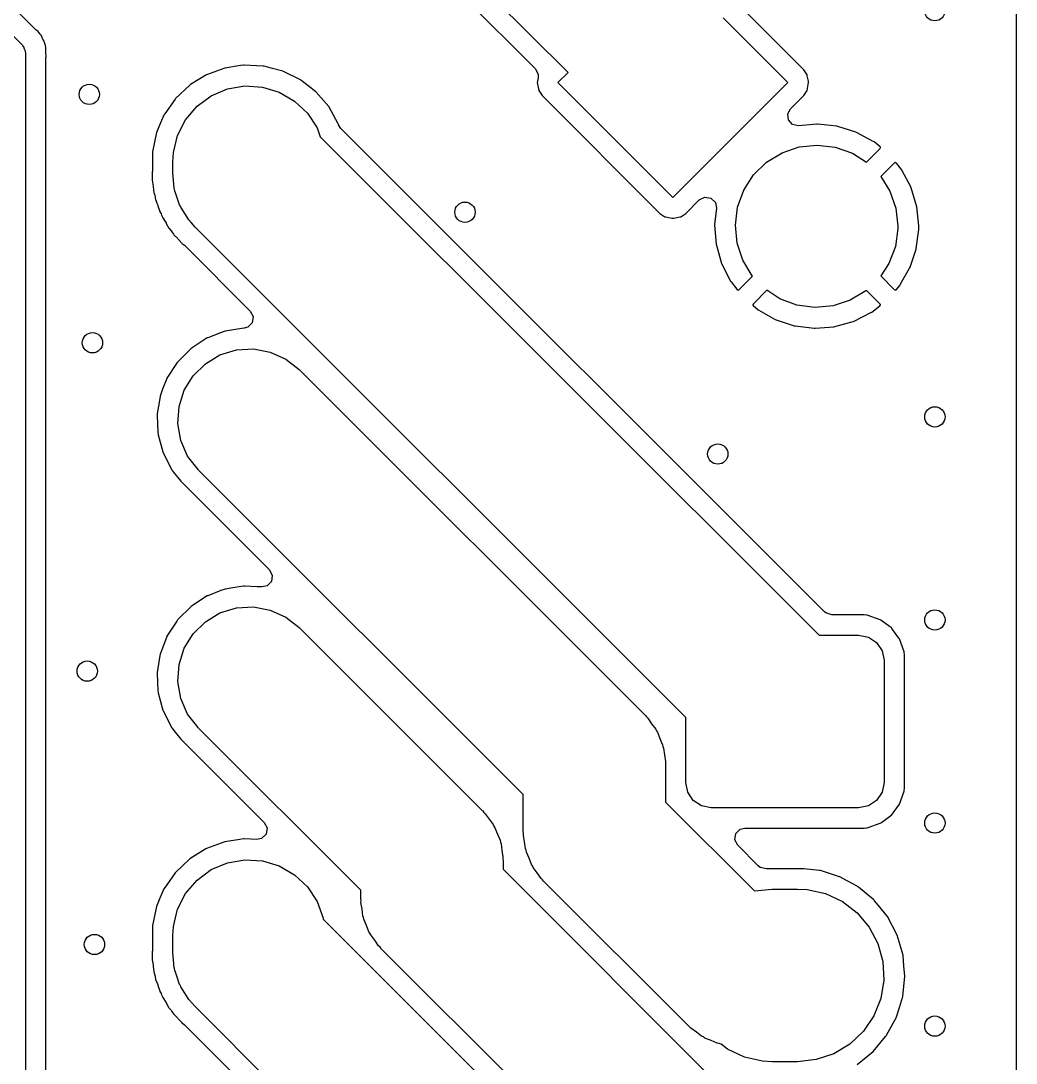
# Model space of a CAD drawing. Extents: x 100.2 to 143.8, y -109.8 to -50.2.
# Drawn here: x 134.01 to 143.8, y -86.36 to -76.1 of the extents above; entities that cross this region are included whole.
import ezdxf

# ---------------------------------------------------------------- set-up
doc = ezdxf.new("R2010")
doc.units = 0
doc.layers.add('BLACK', color=7, linetype='CONTINUOUS')

msp = doc.modelspace()

# ---------------------------------------------------------------- linework, layer by layer
at = {"layer": 'BLACK', "linetype": 'CONTINUOUS'}
for p, q in [((143.8, -56.7219), (143.8, -102.402)), ((139.39, -76.6103), (135.939, -73.16)), ((137.262, -74.7665), (139.069, -76.5731)), ((133.305, -75.625), (134.021, -76.3408)), ((134.144, -76.1797), (133.583, -75.6188)), ((141.71, -76.5808), (141.099, -75.9704)), ((140.917, -76.0717), (141.554, -76.7086)), ((134.154, -76.1885), (134.144, -76.1797)), ((134.177, -76.2062), (134.154, -76.1885)), ((134.182, -76.2139), (134.177, -76.2062)), ((134.182, -76.2141), (134.182, -76.2139)), ((134.196, -76.2322), (134.182, -76.2141)), ((134.201, -76.2366), (134.196, -76.2322)), ((134.205, -76.2414), (134.201, -76.2366)), ((134.214, -76.2636), (134.205, -76.2414)), ((134.215, -76.2659), (134.214, -76.2636)), ((134.222, -76.2788), (134.215, -76.2659)), ((134.021, -76.3408), (134.025, -76.348)), ((134.025, -76.348), (134.031, -76.3527)), ((134.031, -76.3527), (134.039, -76.375)), ((134.236, -76.3014), (134.222, -76.2788)), ((134.238, -76.3128), (134.236, -76.3014)), ((134.244, -76.3337), (134.238, -76.3128)), ((134.245, -76.3359), (134.244, -76.3337)), ((134.249, -76.3443), (134.245, -76.3359)), ((134.245, -76.3359), (134.245, -76.3359)), ((134.25, -76.3668), (134.249, -76.3443)), ((134.25, -76.3739), (134.25, -76.3668)), ((134.039, -76.375), (134.049, -76.3959)), ((134.049, -76.3959), (134.048, -76.4038)), ((134.048, -76.4038), (134.05, -76.4115)), ((134.05, -76.4115), (134.05, -89.7047)), ((134.25, -76.3791), (134.25, -76.3739)), ((134.251, -76.3836), (134.25, -76.3791)), ((134.251, -76.403), (134.251, -76.3836)), ((134.251, -76.4067), (134.251, -76.403)), ((134.253, -76.4562), (134.251, -76.4067)), ((134.251, -76.4609), (134.253, -76.4562)), ((134.251, -76.465), (134.251, -76.4609)), ((134.251, -88.0505), (134.251, -76.465)), ((136.012, -76.5646), (135.831, -76.6313)), ((136.166, -76.5413), (136.012, -76.5646)), ((136.198, -76.5365), (136.166, -76.5413)), ((136.203, -76.5357), (136.198, -76.5365)), ((136.198, -76.5365), (136.198, -76.5365)), ((136.323, -76.542), (136.203, -76.5357)), ((136.391, -76.5456), (136.323, -76.542)), ((136.396, -76.5458), (136.391, -76.5456)), ((136.391, -76.5456), (136.391, -76.5456)), ((136.401, -76.5471), (136.396, -76.5458)), ((136.468, -76.5646), (136.401, -76.5471)), ((136.401, -76.5471), (136.401, -76.5471)), ((136.583, -76.5945), (136.468, -76.5646)), ((139.069, -76.5731), (139.097, -76.6277)), ((135.827, -76.6339), (135.675, -76.7283)), ((135.831, -76.6313), (135.827, -76.6339)), ((135.827, -76.6339), (135.827, -76.6339)), ((136.756, -76.6798), (136.583, -76.5945)), ((139.096, -76.6625), (139.09, -76.6936)), ((139.097, -76.6277), (139.096, -76.6625)), ((139.291, -76.7086), (139.39, -76.6103)), ((141.743, -76.6304), (141.71, -76.5808)), ((141.745, -76.64), (141.743, -76.6304)), ((141.755, -76.6931), (141.745, -76.64)), ((141.745, -76.64), (141.745, -76.64)), ((135.667, -76.733), (135.527, -76.8657)), ((135.675, -76.7283), (135.667, -76.733)), ((135.878, -76.8385), (136.038, -76.7705)), ((136.038, -76.7705), (136.209, -76.7411)), ((136.209, -76.7411), (136.383, -76.7519)), ((136.383, -76.7519), (136.549, -76.8022)), ((136.76, -76.6828), (136.756, -76.6798)), ((136.832, -76.7388), (136.76, -76.6828)), ((136.76, -76.6828), (136.76, -76.6828)), ((136.909, -76.7981), (136.832, -76.7388)), ((139.09, -76.6936), (139.087, -76.7086)), ((139.087, -76.7086), (139.102, -76.7869)), ((140.423, -77.84), (139.291, -76.7086)), ((141.554, -76.7086), (140.423, -77.84)), ((141.743, -76.7869), (141.758, -76.7086)), ((141.758, -76.7086), (141.755, -76.6931)), ((135.524, -76.8698), (135.421, -77.0163)), ((135.527, -76.8657), (135.524, -76.8698)), ((135.524, -76.8698), (135.524, -76.8698)), ((135.739, -76.9415), (135.878, -76.8385)), ((136.549, -76.8022), (136.699, -76.8895)), ((136.912, -76.8019), (136.909, -76.7981)), ((136.96, -76.8583), (136.912, -76.8019)), ((136.912, -76.8019), (136.912, -76.8019)), ((137.035, -76.9447), (136.96, -76.8583)), ((139.102, -76.7869), (139.136, -76.8364)), ((139.136, -76.8364), (140.295, -77.9957)), ((141.58, -76.9663), (141.71, -76.8364)), ((141.71, -76.8364), (141.743, -76.7869)), ((135.626, -77.0739), (135.739, -76.9415)), ((136.699, -76.8895), (136.825, -77.0089)), ((137.128, -77.1136), (137.035, -76.9447)), ((141.553, -77.0143), (141.58, -76.9663)), ((135.414, -77.0285), (135.381, -77.1038)), ((135.416, -77.0239), (135.414, -77.0285)), ((135.414, -77.0285), (135.414, -77.0285)), ((135.421, -77.0163), (135.416, -77.0239)), ((135.547, -77.2286), (135.626, -77.0739)), ((136.825, -77.0089), (136.921, -77.1542)), ((141.559, -77.0753), (141.553, -77.0143)), ((141.599, -77.1213), (141.559, -77.0753)), ((135.381, -77.1038), (135.339, -77.2011)), ((136.921, -77.1542), (136.952, -77.2417)), ((137.13, -77.1184), (137.128, -77.1136)), ((137.13, -77.12), (137.13, -77.1184)), ((137.13, -77.1184), (137.13, -77.1184)), ((137.131, -77.121), (137.13, -77.12)), ((137.132, -77.123), (137.131, -77.121)), ((137.155, -77.1604), (137.132, -77.1229)), ((137.132, -77.1229), (137.132, -77.123)), ((141.915, -81.9205), (137.155, -77.1604)), ((141.659, -77.1349), (141.599, -77.1213)), ((141.839, -77.1185), (141.659, -77.1349)), ((141.849, -77.1185), (141.839, -77.1185)), ((142.034, -77.138), (141.849, -77.1185)), ((142.044, -77.14), (142.034, -77.138)), ((142.222, -77.1951), (142.044, -77.14)), ((135.339, -77.2011), (135.3, -77.3901)), ((135.506, -77.3973), (135.547, -77.2286)), ((136.952, -77.2417), (141.861, -82.15)), ((142.23, -77.1988), (142.222, -77.1951)), ((142.394, -77.2875), (142.23, -77.1988)), ((142.402, -77.2929), (142.394, -77.2875)), ((135.3, -77.3901), (135.3, -77.3965)), ((141.496, -77.399), (141.665, -77.3415)), ((141.665, -77.3415), (141.842, -77.3229)), ((141.842, -77.3229), (142.02, -77.344)), ((142.02, -77.344), (142.188, -77.4038)), ((142.326, -77.4919), (142.459, -77.3596)), ((142.462, -77.3421), (142.402, -77.2929)), ((142.459, -77.3596), (142.465, -77.3477)), ((142.464, -77.345), (142.462, -77.3421)), ((142.465, -77.3477), (142.464, -77.345)), ((135.3, -77.3965), (135.3, -77.585)), ((135.5, -77.49), (135.506, -77.3973)), ((135.5, -77.6), (135.5, -77.49)), ((141.217, -77.6172), (141.344, -77.4924)), ((141.344, -77.4924), (141.496, -77.399)), ((142.188, -77.4038), (142.326, -77.4919)), ((142.604, -77.4973), (142.468, -77.6329)), ((142.607, -77.495), (142.604, -77.4973)), ((142.61, -77.4949), (142.607, -77.495)), ((142.621, -77.5021), (142.61, -77.4949)), ((135.299, -77.5877), (135.297, -77.67)), ((135.3, -77.585), (135.299, -77.5877)), ((135.509, -77.6734), (135.5, -77.6)), ((142.671, -77.563), (142.621, -77.5021)), ((142.676, -77.5711), (142.671, -77.563)), ((142.764, -77.7357), (142.676, -77.5711)), ((135.297, -77.67), (135.3, -77.6874)), ((135.3, -77.6874), (135.307, -77.7272)), ((135.515, -77.747), (135.509, -77.6734)), ((141.12, -77.7671), (141.217, -77.6172)), ((142.468, -77.6329), (142.558, -77.7772)), ((135.307, -77.7272), (135.308, -77.7343)), ((135.308, -77.7343), (135.311, -77.7601)), ((135.311, -77.7601), (135.314, -77.7921)), ((135.314, -77.7921), (135.316, -77.7969)), ((135.316, -77.7969), (135.316, -77.7969)), ((135.316, -77.7969), (135.323, -77.8195)), ((135.519, -77.7595), (135.515, -77.747)), ((135.52, -77.7725), (135.519, -77.7595)), ((135.545, -77.842), (135.52, -77.7725)), ((141.059, -77.9347), (141.12, -77.7671)), ((142.558, -77.7772), (142.617, -77.9456)), ((142.767, -77.7446), (142.764, -77.7357)), ((142.821, -77.923), (142.767, -77.7446)), ((135.323, -77.8195), (135.326, -77.8319)), ((135.326, -77.8319), (135.328, -77.8476)), ((135.328, -77.8476), (135.331, -77.8601)), ((135.331, -77.8601), (135.347, -77.9009)), ((135.347, -77.9009), (135.352, -77.9141)), ((135.568, -77.9122), (135.545, -77.842)), ((140.55, -77.9957), (140.682, -77.8641)), ((140.682, -77.8641), (140.737, -77.8363)), ((140.737, -77.8363), (140.797, -77.8459)), ((140.797, -77.8459), (140.84, -77.8892)), ((140.84, -77.8892), (140.85, -77.9452)), ((135.352, -77.9141), (135.354, -77.921)), ((135.354, -77.921), (135.372, -77.9764)), ((135.372, -77.9764), (135.374, -77.9808)), ((135.374, -77.9808), (135.374, -77.9808)), ((135.374, -77.9808), (135.386, -78.0015)), ((135.386, -78.0015), (135.391, -78.013)), ((135.575, -77.9235), (135.568, -77.9122)), ((135.579, -77.9358), (135.575, -77.9235)), ((135.62, -77.9976), (135.579, -77.9358)), ((135.658, -78.0607), (135.62, -77.9976)), ((140.295, -77.9957), (140.344, -78.0289)), ((140.501, -78.0289), (140.55, -77.9957)), ((140.85, -77.9452), (140.833, -78.104)), ((141.037, -78.1117), (141.059, -77.9347)), ((142.617, -77.9456), (142.637, -78.1228)), ((142.823, -77.9325), (142.821, -77.923)), ((142.841, -78.1201), (142.823, -77.9325)), ((135.391, -78.013), (135.402, -78.0397)), ((135.402, -78.0397), (135.426, -78.0767)), ((135.426, -78.0767), (135.434, -78.0883)), ((135.434, -78.0883), (135.437, -78.0945)), ((135.437, -78.0945), (135.463, -78.1409)), ((135.67, -78.0743), (135.658, -78.0607)), ((135.675, -78.0811), (135.67, -78.0743)), ((135.684, -78.0901), (135.675, -78.0811)), ((135.72, -78.1303), (135.684, -78.0901)), ((140.344, -78.0289), (140.354, -78.0308)), ((140.354, -78.0308), (140.354, -78.0308)), ((140.354, -78.0308), (140.413, -78.0425)), ((140.413, -78.0425), (140.423, -78.0444)), ((140.423, -78.0444), (140.432, -78.0425)), ((140.432, -78.0425), (140.491, -78.0308)), ((140.491, -78.0308), (140.501, -78.0289)), ((140.491, -78.0308), (140.491, -78.0308)), ((140.833, -78.104), (140.833, -78.1136)), ((140.833, -78.1136), (140.848, -78.2994)), ((141.054, -78.2892), (141.037, -78.1117)), ((135.463, -78.1409), (135.463, -78.1409)), ((135.463, -78.1409), (135.465, -78.1453)), ((135.465, -78.1453), (135.484, -78.167)), ((135.484, -78.167), (135.492, -78.1773)), ((135.492, -78.1773), (135.508, -78.2013)), ((135.508, -78.2013), (135.512, -78.206)), ((135.512, -78.206), (135.549, -78.2435)), ((140.55, -82.9607), (135.72, -78.1303)), ((142.637, -78.1452), (142.612, -78.3218)), ((142.637, -78.1228), (142.637, -78.1452)), ((142.817, -78.3407), (142.841, -78.1537)), ((142.842, -78.1256), (142.841, -78.1201)), ((142.841, -78.1481), (142.842, -78.1256)), ((142.841, -78.1537), (142.841, -78.1481)), ((135.549, -78.2435), (135.554, -78.2491)), ((135.554, -78.2491), (135.585, -78.2852)), ((135.585, -78.2852), (135.591, -78.2919)), ((135.591, -78.2919), (135.595, -78.295)), ((135.595, -78.295), (135.615, -78.3106)), ((135.615, -78.3106), (135.625, -78.3189)), ((140.848, -78.2994), (140.85, -78.3089)), ((140.85, -78.3089), (140.901, -78.4881)), ((141.111, -78.4584), (141.054, -78.2892)), ((135.625, -78.3189), (136.263, -78.9577)), ((142.612, -78.3218), (142.548, -78.4885)), ((142.756, -78.527), (142.815, -78.3501)), ((142.815, -78.3501), (142.817, -78.3407)), ((140.901, -78.4881), (140.905, -78.4971)), ((140.905, -78.4971), (140.99, -78.6629)), ((141.203, -78.611), (141.111, -78.4584)), ((142.548, -78.4885), (142.467, -78.6114)), ((141.07, -78.7483), (141.205, -78.6131)), ((141.205, -78.6131), (141.203, -78.611)), ((142.467, -78.6114), (142.6, -78.7449)), ((142.66, -78.6979), (142.752, -78.5358)), ((142.752, -78.5358), (142.756, -78.527)), ((140.99, -78.6629), (140.995, -78.671)), ((140.995, -78.671), (141.053, -78.7435)), ((142.618, -78.7487), (142.655, -78.7057)), ((142.655, -78.7057), (142.66, -78.6979)), ((141.053, -78.7435), (141.064, -78.7509)), ((141.064, -78.7509), (141.066, -78.7508)), ((141.066, -78.7508), (141.07, -78.7483)), ((141.348, -78.7531), (141.215, -78.8862)), ((141.476, -78.8369), (141.348, -78.7531)), ((142.321, -78.7601), (142.167, -78.8514)), ((142.327, -78.7542), (142.321, -78.7601)), ((142.462, -78.8897), (142.327, -78.7542)), ((142.6, -78.7449), (142.612, -78.751)), ((142.612, -78.751), (142.615, -78.7504)), ((142.615, -78.7504), (142.618, -78.7487)), ((141.215, -78.8862), (141.209, -78.8981)), ((141.209, -78.8981), (141.209, -78.9012)), ((141.209, -78.9012), (141.211, -78.9036)), ((141.211, -78.9036), (141.26, -78.9448)), ((141.643, -78.8991), (141.476, -78.8369)), ((141.82, -78.9227), (141.643, -78.8991)), ((141.998, -78.9065), (141.82, -78.9227)), ((142.167, -78.8514), (141.998, -78.9065)), ((142.379, -78.9683), (142.458, -78.907)), ((142.458, -78.907), (142.465, -78.8959)), ((142.465, -78.8939), (142.462, -78.8897)), ((142.465, -78.8959), (142.465, -78.8939)), ((136.263, -78.9577), (136.291, -79.0122)), ((136.291, -79.0122), (136.282, -79.0726)), ((141.26, -78.9448), (141.268, -78.9503)), ((141.268, -78.9503), (141.43, -79.0413)), ((142.205, -79.0575), (142.371, -78.9734)), ((142.371, -78.9734), (142.379, -78.9683)), ((136.2, -79.1262), (136.016, -79.1554)), ((136.203, -79.1258), (136.2, -79.1262)), ((136.2, -79.1262), (136.2, -79.1262)), ((136.238, -79.1159), (136.203, -79.1255)), ((136.203, -79.1255), (136.203, -79.1258)), ((136.282, -79.0726), (136.238, -79.1159)), ((141.43, -79.0413), (141.439, -79.0451)), ((141.439, -79.0451), (141.616, -79.1028)), ((141.616, -79.1028), (141.626, -79.1048)), ((141.626, -79.1048), (141.811, -79.1269)), ((141.811, -79.1269), (141.821, -79.1271)), ((141.821, -79.1271), (142.007, -79.1128)), ((142.007, -79.1128), (142.016, -79.1111)), ((142.016, -79.1111), (142.196, -79.061)), ((142.196, -79.061), (142.205, -79.0575)), ((135.839, -79.2232), (135.732, -79.2924)), ((135.844, -79.2214), (135.839, -79.2232)), ((135.97, -79.1729), (135.844, -79.2214)), ((135.844, -79.2214), (135.844, -79.2214)), ((136.016, -79.1554), (135.97, -79.1729)), ((135.68, -79.3263), (135.546, -79.4602)), ((135.69, -79.32), (135.68, -79.3263)), ((135.732, -79.2924), (135.69, -79.32)), ((135.965, -79.3905), (136.126, -79.3411)), ((136.126, -79.3411), (136.294, -79.3314)), ((136.294, -79.3314), (136.459, -79.362)), ((135.821, -79.4769), (135.965, -79.3905)), ((136.459, -79.362), (136.613, -79.4312)), ((136.613, -79.4312), (136.745, -79.535)), ((135.536, -79.4755), (135.443, -79.6189)), ((135.543, -79.4645), (135.536, -79.4755)), ((135.546, -79.4602), (135.543, -79.4645)), ((135.543, -79.4645), (135.543, -79.4645)), ((135.701, -79.5952), (135.821, -79.4769)), ((136.745, -79.535), (140.145, -82.9355)), ((135.441, -79.6238), (135.401, -79.7288)), ((135.443, -79.6189), (135.441, -79.6238)), ((135.441, -79.6238), (135.441, -79.6238)), ((135.614, -79.7386), (135.701, -79.5952)), ((135.401, -79.7288), (135.375, -79.7957)), ((135.562, -79.8988), (135.614, -79.7386)), ((135.366, -79.8574), (135.348, -79.966)), ((135.375, -79.7957), (135.366, -79.8574)), ((135.551, -80.0666), (135.562, -79.8988)), ((135.348, -79.966), (135.346, -79.9826)), ((135.346, -79.9826), (135.346, -79.9878)), ((135.346, -79.9878), (135.346, -79.9878)), ((135.346, -79.9878), (135.355, -80.1555)), ((135.355, -80.1555), (135.356, -80.1716)), ((135.58, -80.2323), (135.551, -80.0666)), ((135.356, -80.1716), (135.357, -80.1767)), ((135.357, -80.1767), (135.357, -80.1767)), ((135.357, -80.1767), (135.402, -80.3454)), ((135.647, -80.3863), (135.58, -80.2323)), ((135.402, -80.3454), (135.405, -80.3545)), ((135.405, -80.3545), (135.491, -80.5231)), ((135.75, -80.5198), (135.647, -80.3863)), ((135.491, -80.5231), (135.494, -80.5272)), ((135.494, -80.5272), (135.494, -80.5272)), ((135.494, -80.5272), (135.504, -80.5402)), ((135.504, -80.5402), (135.58, -80.6334)), ((135.755, -80.525), (135.75, -80.5198)), ((138.95, -83.7204), (135.755, -80.525)), ((135.58, -80.6334), (136.453, -81.5061)), ((136.453, -81.5061), (136.48, -81.5606)), ((136.48, -81.5606), (136.471, -81.621)), ((136.016, -81.6954), (135.974, -81.7115)), ((136.111, -81.6803), (136.016, -81.6954)), ((136.197, -81.6666), (136.111, -81.6803)), ((136.203, -81.6658), (136.197, -81.6666)), ((136.197, -81.6666), (136.197, -81.6666)), ((136.208, -81.6661), (136.203, -81.6658)), ((136.332, -81.6725), (136.208, -81.6661)), ((136.208, -81.6661), (136.208, -81.6661)), ((136.377, -81.6749), (136.332, -81.6725)), ((136.428, -81.6643), (136.377, -81.6749)), ((136.471, -81.621), (136.428, -81.6643)), ((135.839, -81.7632), (135.723, -81.8385)), ((135.844, -81.7614), (135.839, -81.7632)), ((135.974, -81.7115), (135.844, -81.7614)), ((135.844, -81.7614), (135.844, -81.7614)), ((135.68, -81.8663), (135.546, -82.0002)), ((135.69, -81.86), (135.68, -81.8663)), ((135.723, -81.8385), (135.69, -81.86)), ((135.965, -81.9305), (136.126, -81.8811)), ((136.126, -81.8811), (136.294, -81.8714)), ((136.294, -81.8714), (136.459, -81.902)), ((136.459, -81.902), (136.613, -81.9712)), ((135.539, -82.0118), (135.443, -82.1589)), ((135.543, -82.0045), (135.539, -82.0118)), ((135.546, -82.0002), (135.543, -82.0045)), ((135.543, -82.0045), (135.543, -82.0045)), ((135.821, -82.0169), (135.965, -81.9305)), ((136.613, -81.9712), (136.745, -82.075)), ((141.927, -81.9306), (141.915, -81.9205)), ((141.985, -81.9495), (141.927, -81.9306)), ((142.304, -81.9495), (141.985, -81.9495)), ((142.306, -81.9497), (142.304, -81.9495)), ((142.329, -81.9519), (142.306, -81.9497)), ((142.306, -81.9497), (142.306, -81.9497)), ((142.335, -81.9525), (142.329, -81.9519)), ((142.329, -81.9519), (142.329, -81.9519)), ((142.463, -81.9974), (142.335, -81.9525)), ((142.469, -82.0018), (142.463, -81.9974)), ((142.553, -82.0635), (142.469, -82.0018)), ((142.469, -82.0018), (142.469, -82.0018)), ((135.701, -82.1352), (135.821, -82.0169)), ((136.745, -82.075), (138.546, -83.876)), ((142.572, -82.0779), (142.553, -82.0635)), ((142.577, -82.0838), (142.572, -82.0779)), ((142.647, -82.1788), (142.577, -82.0838)), ((135.441, -82.1638), (135.398, -82.2771)), ((135.443, -82.1589), (135.441, -82.1638)), ((135.441, -82.1638), (135.441, -82.1638)), ((135.614, -82.2786), (135.701, -82.1352)), ((141.861, -82.15), (142.25, -82.15)), ((142.25, -82.15), (142.346, -82.169)), ((142.346, -82.169), (142.427, -82.2232)), ((142.653, -82.1868), (142.647, -82.1788)), ((142.698, -82.3146), (142.653, -82.1868)), ((135.398, -82.2771), (135.375, -82.3357)), ((135.562, -82.4388), (135.614, -82.2786)), ((142.427, -82.2232), (142.481, -82.3043)), ((142.481, -82.3043), (142.5, -82.4)), ((142.698, -82.3206), (142.698, -82.3146)), ((142.7, -82.3408), (142.698, -82.3206)), ((142.698, -82.3206), (142.698, -82.3206)), ((135.37, -82.3681), (135.347, -82.5169)), ((135.375, -82.3357), (135.37, -82.3681)), ((142.5, -82.4), (142.5, -83.6)), ((142.701, -82.3462), (142.7, -82.3408)), ((142.701, -83.6538), (142.701, -82.3462)), ((135.347, -82.5169), (135.346, -82.5226)), ((135.346, -82.5226), (135.346, -82.5278)), ((135.551, -82.6066), (135.562, -82.4388)), ((135.346, -82.5278), (135.346, -82.5278)), ((135.346, -82.5278), (135.355, -82.6979)), ((135.58, -82.7723), (135.551, -82.6066)), ((135.355, -82.6979), (135.356, -82.7116)), ((135.356, -82.7116), (135.357, -82.7167)), ((135.357, -82.7167), (135.357, -82.7167)), ((135.357, -82.7167), (135.403, -82.8895)), ((135.647, -82.9263), (135.58, -82.7723)), ((135.403, -82.8895), (135.405, -82.8945)), ((135.405, -82.8945), (135.491, -83.0631)), ((135.75, -83.0598), (135.647, -82.9263)), ((140.145, -82.9355), (140.151, -82.9407)), ((140.151, -82.9407), (140.162, -82.9553)), ((140.162, -82.9553), (140.176, -82.9676)), ((140.176, -82.9676), (140.213, -83.0219)), ((140.213, -83.0219), (140.253, -83.0742)), ((140.55, -83.6), (140.55, -82.9607)), ((135.491, -83.0631), (135.494, -83.0672)), ((135.494, -83.0672), (135.494, -83.0672)), ((135.494, -83.0672), (135.51, -83.0876)), ((135.51, -83.0876), (135.58, -83.1734)), ((135.755, -83.065), (135.75, -83.0598)), ((137.351, -84.6609), (135.755, -83.065)), ((140.253, -83.0742), (140.26, -83.091)), ((140.26, -83.091), (140.271, -83.1062)), ((140.271, -83.1062), (140.294, -83.1678)), ((135.58, -83.1734), (136.4, -83.9932)), ((140.294, -83.1678), (140.321, -83.2282)), ((140.321, -83.2282), (140.324, -83.2463)), ((140.324, -83.2463), (140.33, -83.2635)), ((140.33, -83.2635), (140.338, -83.3289)), ((140.338, -83.3289), (140.35, -83.3938)), ((140.35, -83.3938), (140.348, -83.4122)), ((140.348, -83.4122), (140.35, -83.4305)), ((140.35, -83.4305), (140.35, -83.7931)), ((140.569, -83.6957), (140.55, -83.6)), ((142.5, -83.6), (142.481, -83.6957)), ((142.698, -83.6854), (142.701, -83.6538)), ((138.95, -84.0831), (138.95, -83.7204)), ((140.623, -83.7768), (140.569, -83.6957)), ((142.481, -83.6957), (142.427, -83.7768)), ((142.653, -83.8132), (142.698, -83.6854)), ((140.35, -83.7931), (141.226, -84.6689)), ((140.704, -83.831), (140.623, -83.7768)), ((140.8, -83.85), (140.704, -83.831)), ((142.25, -83.85), (140.8, -83.85)), ((142.346, -83.831), (142.25, -83.85)), ((142.427, -83.7768), (142.346, -83.831)), ((142.572, -83.9222), (142.653, -83.8132)), ((138.546, -83.876), (138.551, -83.8812)), ((138.551, -83.8812), (138.562, -83.8958)), ((138.562, -83.8958), (138.576, -83.9081)), ((138.576, -83.9081), (138.613, -83.9624)), ((138.613, -83.9624), (138.653, -84.0146)), ((142.476, -83.9932), (142.566, -83.9266)), ((142.566, -83.9266), (142.572, -83.9222)), ((136.4, -83.9932), (136.428, -84.0477)), ((136.428, -84.0477), (136.418, -84.1082)), ((138.653, -84.0146), (138.661, -84.0315)), ((138.661, -84.0315), (138.671, -84.0467)), ((138.671, -84.0467), (138.695, -84.1083)), ((141.042, -84.1046), (141.085, -84.0613)), ((141.085, -84.0613), (141.13, -84.0505)), ((141.13, -84.0505), (142.304, -84.0505)), ((142.304, -84.0505), (142.306, -84.0503)), ((142.306, -84.0503), (142.329, -84.0481)), ((142.306, -84.0503), (142.306, -84.0503)), ((142.329, -84.0481), (142.335, -84.0475)), ((142.329, -84.0481), (142.329, -84.0481)), ((142.335, -84.0475), (142.463, -84.0026)), ((142.463, -84.0026), (142.476, -83.9932)), ((136.161, -84.1621), (136.012, -84.1846)), ((136.198, -84.1565), (136.161, -84.1621)), ((136.203, -84.1557), (136.198, -84.1565)), ((136.198, -84.1565), (136.198, -84.1565)), ((136.27, -84.1592), (136.203, -84.1557)), ((136.325, -84.1621), (136.27, -84.1592)), ((136.375, -84.1514), (136.325, -84.1621)), ((136.418, -84.1082), (136.375, -84.1514)), ((138.695, -84.1083), (138.721, -84.1686)), ((138.721, -84.1686), (138.724, -84.1868)), ((138.953, -84.1013), (138.95, -84.0831)), ((138.951, -84.1197), (138.953, -84.1013)), ((138.963, -84.1846), (138.951, -84.1197)), ((141.033, -84.165), (141.042, -84.1046)), ((141.06, -84.2195), (141.033, -84.165)), ((135.827, -84.2539), (135.694, -84.3361)), ((135.831, -84.2513), (135.827, -84.2539)), ((135.827, -84.2539), (135.827, -84.2539)), ((136.012, -84.1846), (135.831, -84.2513)), ((138.724, -84.1868), (138.731, -84.204)), ((138.731, -84.204), (138.739, -84.2694)), ((138.739, -84.2694), (138.75, -84.3343)), ((138.971, -84.25), (138.963, -84.1846)), ((138.977, -84.2673), (138.971, -84.25)), ((138.98, -84.2854), (138.977, -84.2673)), ((141.262, -84.4216), (141.06, -84.2195)), ((135.667, -84.353), (135.527, -84.4857)), ((135.694, -84.3361), (135.667, -84.353)), ((136.038, -84.3905), (136.209, -84.3611)), ((136.209, -84.3611), (136.383, -84.3719)), ((136.383, -84.3719), (136.549, -84.4222)), ((138.75, -84.3343), (138.749, -84.3527)), ((138.749, -84.3527), (138.751, -84.371)), ((138.751, -84.371), (138.751, -84.4557)), ((139.007, -84.3457), (138.98, -84.2854)), ((139.03, -84.4074), (139.007, -84.3457)), ((135.739, -84.5615), (135.878, -84.4585)), ((135.878, -84.4585), (136.038, -84.3905)), ((136.549, -84.4222), (136.699, -84.5095)), ((138.751, -84.4557), (141.445, -87.15)), ((139.041, -84.4226), (139.03, -84.4074)), ((139.048, -84.4394), (139.041, -84.4226)), ((139.088, -84.4917), (139.048, -84.4394)), ((141.282, -84.437), (141.262, -84.4216)), ((141.342, -84.4501), (141.282, -84.437)), ((141.343, -84.45), (141.342, -84.4501)), ((141.346, -84.4497), (141.343, -84.45)), ((141.348, -84.4495), (141.346, -84.4497)), ((141.346, -84.4497), (141.346, -84.4497)), ((141.709, -84.4495), (141.348, -84.4495)), ((141.712, -84.4498), (141.709, -84.4495)), ((141.865, -84.4669), (141.712, -84.4498)), ((141.712, -84.4498), (141.712, -84.4498)), ((141.869, -84.4675), (141.865, -84.4669)), ((141.865, -84.4669), (141.865, -84.4669)), ((141.874, -84.4689), (141.869, -84.4675)), ((142.061, -84.5283), (141.874, -84.4689)), ((135.524, -84.4898), (135.441, -84.6085)), ((135.527, -84.4857), (135.524, -84.4898)), ((135.524, -84.4898), (135.524, -84.4898)), ((135.626, -84.6939), (135.739, -84.5615)), ((136.699, -84.5095), (136.825, -84.6289)), ((139.125, -84.546), (139.088, -84.4917)), ((139.139, -84.5582), (139.125, -84.546)), ((139.15, -84.5728), (139.139, -84.5582)), ((139.156, -84.578), (139.15, -84.5728)), ((140.572, -85.995), (139.156, -84.578)), ((142.066, -84.5298), (142.061, -84.5283)), ((142.061, -84.5283), (142.061, -84.5283)), ((142.125, -84.5624), (142.066, -84.5298)), ((142.2, -84.6035), (142.125, -84.5624)), ((135.414, -84.6485), (135.374, -84.7407)), ((135.416, -84.6439), (135.414, -84.6485)), ((135.414, -84.6485), (135.414, -84.6485)), ((135.441, -84.6085), (135.416, -84.6439)), ((136.825, -84.6289), (136.921, -84.7742)), ((137.351, -84.7456), (137.351, -84.6609)), ((141.226, -84.6689), (141.4, -84.65)), ((141.4, -84.65), (141.65, -84.65)), ((141.65, -84.65), (141.745, -84.6553)), ((141.745, -84.6553), (141.924, -84.6953)), ((142.246, -84.629), (142.2, -84.6035)), ((142.25, -84.6321), (142.246, -84.629)), ((142.4, -84.7577), (142.25, -84.6321)), ((142.25, -84.6321), (142.25, -84.6321)), ((135.374, -84.7407), (135.339, -84.8211)), ((135.547, -84.8486), (135.626, -84.6939)), ((136.921, -84.7742), (136.98, -84.9375)), ((137.353, -84.7639), (137.351, -84.7456)), ((137.352, -84.7822), (137.353, -84.7639)), ((137.363, -84.8472), (137.352, -84.7822)), ((141.924, -84.6953), (142.09, -84.7729)), ((142.09, -84.7729), (142.236, -84.8845)), ((142.404, -84.7614), (142.4, -84.7577)), ((142.407, -84.7652), (142.404, -84.7614)), ((142.444, -84.811), (142.407, -84.7652)), ((142.407, -84.7652), (142.407, -84.7652)), ((135.339, -84.8211), (135.3, -85.0101)), ((135.506, -85.0173), (135.547, -84.8486)), ((137.371, -84.9126), (137.363, -84.8472)), ((142.236, -84.8845), (142.355, -85.0247)), ((142.533, -84.922), (142.444, -84.811)), ((136.98, -84.9375), (136.981, -84.9478)), ((136.981, -84.9478), (140.131, -88.0976)), ((137.378, -84.9298), (137.371, -84.9126)), ((137.381, -84.9479), (137.378, -84.9298)), ((137.407, -85.0083), (137.381, -84.9479)), ((142.629, -85.1046), (142.533, -84.922)), ((135.3, -85.0101), (135.3, -85.0165)), ((135.3, -85.0165), (135.3, -85.2624)), ((135.5, -85.11), (135.506, -85.0173)), ((137.431, -85.0699), (137.407, -85.0083)), ((137.441, -85.0851), (137.431, -85.0699)), ((137.448, -85.1019), (137.441, -85.0851)), ((142.355, -85.0247), (142.44, -85.1871)), ((135.5, -85.2774), (135.5, -85.11)), ((137.489, -85.1542), (137.448, -85.1019)), ((137.526, -85.2085), (137.489, -85.1542)), ((142.44, -85.1871), (142.489, -85.3641)), ((142.687, -85.3022), (142.629, -85.1046)), ((135.299, -85.2651), (135.297, -85.3474)), ((135.3, -85.2624), (135.299, -85.2651)), ((135.509, -85.3508), (135.5, -85.2774)), ((137.54, -85.2208), (137.526, -85.2085)), ((137.551, -85.2354), (137.54, -85.2208)), ((137.556, -85.2406), (137.551, -85.2354)), ((140.603, -88.2872), (137.556, -85.2406)), ((135.297, -85.3474), (135.306, -85.3968)), ((135.306, -85.3968), (135.307, -85.4046)), ((135.515, -85.4244), (135.509, -85.3508)), ((142.489, -85.3641), (142.499, -85.5474)), ((142.687, -85.307), (142.687, -85.3022)), ((142.696, -85.4046), (142.687, -85.307)), ((142.687, -85.307), (142.687, -85.307)), ((135.307, -85.4046), (135.308, -85.4117)), ((135.308, -85.4117), (135.313, -85.4623)), ((135.313, -85.4623), (135.314, -85.4695)), ((135.314, -85.4695), (135.316, -85.4743)), ((135.316, -85.4743), (135.316, -85.4743)), ((135.316, -85.4743), (135.323, -85.4969)), ((135.323, -85.4969), (135.326, -85.5093)), ((135.519, -85.4369), (135.515, -85.4244)), ((135.52, -85.4499), (135.519, -85.4369)), ((135.545, -85.5194), (135.52, -85.4499)), ((142.706, -85.5074), (142.696, -85.4046)), ((135.326, -85.5093), (135.327, -85.5192)), ((135.327, -85.5192), (135.331, -85.5375)), ((135.331, -85.5375), (135.335, -85.5488)), ((135.335, -85.5488), (135.352, -85.5915)), ((135.352, -85.5915), (135.354, -85.5984)), ((135.354, -85.5984), (135.372, -85.6538)), ((135.568, -85.5896), (135.545, -85.5194)), ((135.575, -85.6009), (135.568, -85.5896)), ((135.579, -85.6132), (135.575, -85.6009)), ((142.499, -85.5474), (142.469, -85.7286)), ((142.685, -85.7046), (142.705, -85.5122)), ((142.705, -85.5122), (142.706, -85.5074)), ((142.705, -85.5122), (142.705, -85.5122)), ((135.372, -85.6538), (135.374, -85.6582)), ((135.374, -85.6582), (135.374, -85.6582)), ((135.374, -85.6582), (135.386, -85.6789)), ((135.386, -85.6789), (135.391, -85.6904)), ((135.391, -85.6904), (135.402, -85.7171)), ((135.62, -85.675), (135.579, -85.6132)), ((135.658, -85.7381), (135.62, -85.675)), ((142.684, -85.7123), (142.685, -85.7046)), ((135.402, -85.7171), (135.432, -85.7632)), ((135.432, -85.7632), (135.434, -85.7657)), ((135.434, -85.7657), (135.437, -85.7719)), ((135.437, -85.7719), (135.463, -85.8183)), ((135.67, -85.7517), (135.658, -85.7381)), ((135.675, -85.7585), (135.67, -85.7517)), ((135.684, -85.7675), (135.675, -85.7585)), ((135.72, -85.8077), (135.684, -85.7675)), ((138.894, -88.9819), (135.72, -85.8077)), ((142.469, -85.7286), (142.401, -85.8991)), ((142.651, -85.8177), (142.683, -85.7169)), ((142.683, -85.7169), (142.684, -85.7123)), ((142.683, -85.7169), (142.683, -85.7169)), ((135.463, -85.8183), (135.463, -85.8183)), ((135.463, -85.8183), (135.465, -85.8227)), ((135.465, -85.8227), (135.484, -85.8444)), ((135.484, -85.8444), (135.492, -85.8547)), ((135.492, -85.8547), (135.508, -85.8787)), ((135.508, -85.8787), (135.512, -85.8834)), ((135.512, -85.8834), (135.549, -85.9209)), ((142.401, -85.8991), (142.297, -86.0509)), ((142.606, -85.9407), (142.621, -85.9133)), ((142.621, -85.9133), (142.623, -85.9091)), ((142.621, -85.9133), (142.621, -85.9133)), ((142.623, -85.9091), (142.651, -85.8177)), ((135.549, -85.9209), (135.554, -85.9265)), ((135.554, -85.9265), (135.588, -85.9654)), ((135.588, -85.9654), (135.591, -85.9693)), ((135.591, -85.9693), (135.595, -85.9724)), ((135.595, -85.9724), (135.615, -85.988)), ((135.615, -85.988), (135.625, -85.9963)), ((135.625, -85.9963), (136.259, -86.6305)), ((140.587, -86.0063), (140.572, -85.995)), ((140.599, -86.0202), (140.587, -86.0063)), ((142.525, -86.0903), (142.606, -85.9407)), ((140.653, -86.0581), (140.599, -86.0202)), ((140.705, -86.0988), (140.653, -86.0581)), ((140.722, -86.1063), (140.705, -86.0988)), ((140.737, -86.1169), (140.722, -86.1063)), ((140.798, -86.1408), (140.737, -86.1169)), ((142.297, -86.0509), (142.164, -86.1771)), ((142.394, -86.249), (142.515, -86.1024)), ((142.515, -86.1024), (142.522, -86.094)), ((142.522, -86.094), (142.525, -86.0903)), ((142.522, -86.094), (142.522, -86.094)), ((140.858, -86.168), (140.798, -86.1408)), ((140.876, -86.1713), (140.858, -86.168)), ((140.893, -86.178), (140.876, -86.1713)), ((140.896, -86.1784), (140.893, -86.178)), ((140.96, -86.2271), (140.896, -86.1784)), ((142.164, -86.1771), (142.007, -86.2716)), ((141.126, -86.3047), (140.96, -86.2271)), ((141.305, -86.3447), (141.126, -86.3047)), ((142.007, -86.2716), (141.833, -86.3302)), ((142.234, -86.3792), (142.394, -86.249)), ((141.4, -86.35), (141.305, -86.3447)), ((141.65, -86.35), (141.4, -86.35)), ((141.833, -86.3302), (141.65, -86.35))]:
    msp.add_line(p, q, dxfattribs=at)
at = {"layer": 'BLACK'}
for centre in [(143, -76), (134.679, -76.824), (138.376, -77.985), (134.71, -79.27), (143, -80), (140.864, -80.366), (143, -82), (134.659, -82.504), (143, -84), (134.73, -85.196), (143, -86)]:
    msp.add_circle(centre, 0.1, dxfattribs=at)

doc.saveas('drawing.dxf')
